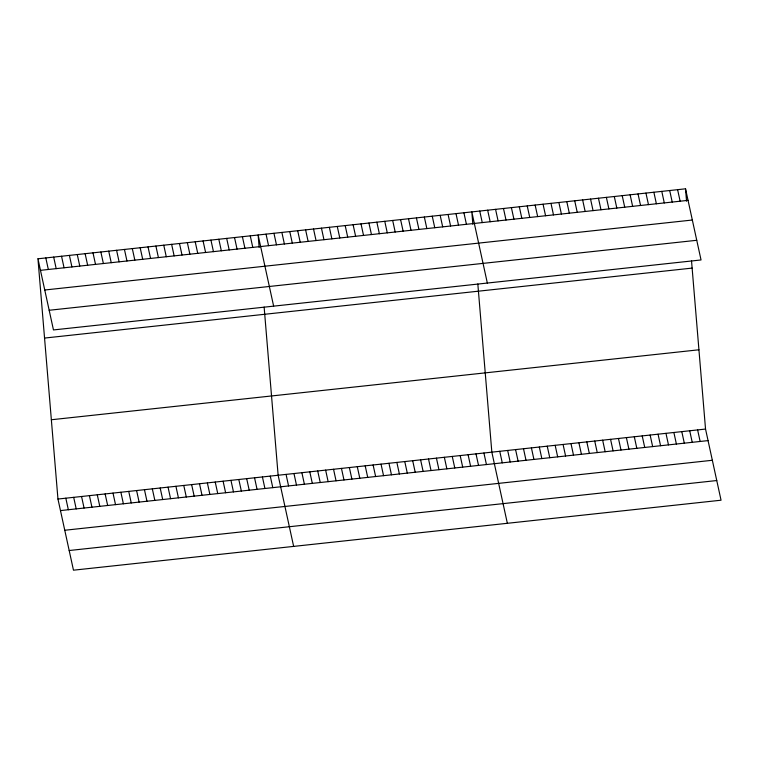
<?xml version="1.0" encoding="UTF-8"?>
<svg xmlns="http://www.w3.org/2000/svg" width="759" height="759" viewBox="0 0 759 759"><rect width="100%" height="100%" fill="white"/><g stroke="black" fill="none" stroke-linecap="round" stroke-linejoin="round"><path stroke-width="1.14" d="M37.95 258.791L685.529 188.811L701.041 259.957L53.462 329.937L37.95 258.791L57.959 499.043L73.471 570.189L721.05 500.209L705.538 429.063L691.525 260.887M40.464 270.337L688.043 200.357M44.753 290.004L692.331 220.025M49.174 310.27L696.753 240.29M44.553 338.068L692.132 268.098M51.356 419.755L698.935 349.785M57.959 499.043L705.538 429.063M60.483 510.589L708.052 440.609M64.771 530.256L712.34 460.277M69.183 550.522L716.762 480.542M677.607 189.665L680.13 201.22M669.694 190.528L672.218 202.074M661.782 191.382L664.296 202.928M653.869 192.236L656.383 203.782M697.625 429.926L700.14 441.472M645.947 193.09L648.471 204.636M689.713 430.78L692.227 442.326M638.034 193.943L640.558 205.49M630.122 194.797L632.636 206.344M681.791 431.634L684.314 443.18M622.209 195.661L624.723 207.207M673.878 432.488L676.392 444.034M614.297 196.515L616.811 208.061M665.966 433.342L668.48 444.888M606.375 197.368L608.898 208.915M658.053 434.195L660.567 445.742M598.462 198.222L600.976 209.769M650.131 435.049L652.655 446.596M590.549 199.076L593.064 210.623M642.218 435.913L644.733 447.459M582.637 199.93L585.151 211.476M634.306 436.767L636.82 448.313M574.715 200.784L577.238 212.33M626.393 437.62L628.907 449.167M566.802 201.647L569.316 213.194M618.471 438.474L620.995 450.021M558.89 202.501L561.404 214.047M610.559 439.328L613.082 450.874M550.977 203.355L553.491 214.901M602.646 440.182L605.16 451.728M543.055 204.209L545.579 215.755M594.733 441.036L597.248 452.582M535.142 205.063L537.666 216.609M586.811 441.899L589.335 453.446M527.23 205.917L529.744 217.463M578.899 442.753L581.422 454.299M570.986 443.607L573.5 455.153M519.317 206.771L521.831 218.317M563.074 444.461L565.588 456.007M511.395 207.634L513.919 219.18M555.161 445.315L557.675 456.861M503.483 208.488L506.006 220.034M547.239 446.169L549.763 457.715M495.57 209.342L498.084 220.888M487.657 210.196L490.172 221.742M539.326 447.023L541.841 458.578M479.745 211.049L482.259 222.596M531.414 447.886L533.928 459.432M487.335 283.05L471.823 211.903L472.857 224.266M523.501 448.74L526.015 460.286M463.91 212.757L466.424 224.303M515.579 449.594L518.103 461.14M455.998 213.621L458.512 225.167M507.667 450.448L510.181 461.994M448.085 214.474L450.599 226.021M499.754 451.301L502.268 462.848M440.163 215.328L442.687 226.875M507.354 523.302L491.841 452.155L477.828 283.98M432.25 216.182L434.765 227.728M483.919 453.009L486.443 464.565M424.338 217.036L426.852 228.582M476.007 453.873L478.531 465.419M416.425 217.89L418.94 229.436M468.094 454.726L470.608 466.273M408.503 218.744L411.027 230.29M460.182 455.58L462.696 467.127M400.591 219.607L403.114 231.153M452.26 456.434L454.783 467.98M392.678 220.461L395.192 232.007M444.347 457.288L446.871 468.834M436.434 458.142L438.949 469.688M384.766 221.315L387.28 232.861M428.522 458.996L431.036 470.552M376.844 222.169L379.367 233.715M420.609 459.859L423.124 471.405M368.931 223.023L371.455 234.569M412.687 460.713L415.211 472.259M361.018 223.877L363.533 235.423M353.106 224.73L355.62 236.277M404.775 461.567L407.289 473.113M345.193 225.594L347.707 237.14M396.862 462.421L399.376 473.967M337.271 226.448L339.795 237.994M388.95 463.275L391.464 474.821M329.359 227.302L331.873 238.848M381.027 464.128L383.551 475.675M321.446 228.155L323.96 239.702M373.115 464.982L375.629 476.538M313.533 229.009L316.048 240.556M365.202 465.846L367.717 477.392M305.611 229.863L308.135 241.409M357.29 466.7L359.804 478.246M297.699 230.717L300.213 242.273M349.368 467.553L351.891 479.1M289.786 231.58L292.3 243.127M341.455 468.407L343.979 479.954M281.874 232.434L284.388 243.981M333.543 469.261L336.057 480.808M273.952 233.288L276.475 244.834M325.63 470.115L328.144 481.661M266.039 234.142L268.563 245.688M317.708 470.969L320.232 482.525M273.638 306.143L258.126 234.996L259.151 247.358M309.795 471.832L312.319 483.379M250.261 235.85L252.775 247.396M301.883 472.686L304.397 484.233M242.396 236.694L244.92 248.24M293.97 473.54L296.484 485.086M234.531 237.548L237.055 249.094M286.058 474.394L288.572 485.94M226.675 238.392L229.19 249.939M293.648 546.395L278.136 475.248L264.132 307.072M218.81 239.246L221.324 250.793M270.27 476.102L272.794 487.648M210.945 240.1L213.459 251.646M262.415 476.946L264.929 488.492M203.08 240.945L205.604 252.491M254.55 477.8L257.064 489.346M195.215 241.798L197.738 253.345M246.684 478.644L249.199 490.2M187.359 242.643L189.873 254.189M238.819 479.498L241.343 491.045M179.494 243.497L182.008 255.043M230.954 480.352L233.478 491.898M171.629 244.341L174.143 255.887M223.099 481.197L225.613 492.743M163.764 245.195L166.278 256.741M215.233 482.05L217.748 493.597M155.899 246.039L158.422 257.595M207.368 482.895L209.882 494.441M148.033 246.893L150.557 258.439M199.503 483.749L202.017 495.295M140.178 247.747L142.692 259.293M191.638 484.593L194.162 496.139M132.313 248.591L134.827 260.138M183.773 485.447L186.297 496.993M124.448 249.445L126.962 260.992M175.917 486.291L178.431 497.847M116.582 250.29L119.106 261.836M168.052 487.145L170.566 498.691M108.717 251.144L111.241 262.69M160.187 487.999L162.701 499.545M100.862 251.988L103.376 263.534M152.322 488.843L154.845 500.39M92.996 252.842L95.511 264.388M144.457 489.697L146.98 501.244M85.131 253.686L87.646 265.242M136.601 490.542L139.115 502.088M77.266 254.54L79.78 266.086M128.736 491.396L131.25 502.942M69.401 255.394L71.925 266.94M120.871 492.24L123.385 503.786M61.536 256.238L64.06 267.785M113.006 493.094L115.52 504.64M53.68 257.092L56.194 268.639M105.14 493.948L107.664 505.494M45.815 257.937L48.329 269.483M97.275 494.792L99.799 506.338M89.42 495.646L91.934 507.192M81.555 496.49L84.069 508.037M73.689 497.344L76.204 508.891M65.824 498.189L68.348 509.735M685.529 188.811L686.553 201.173"/></g></svg>
